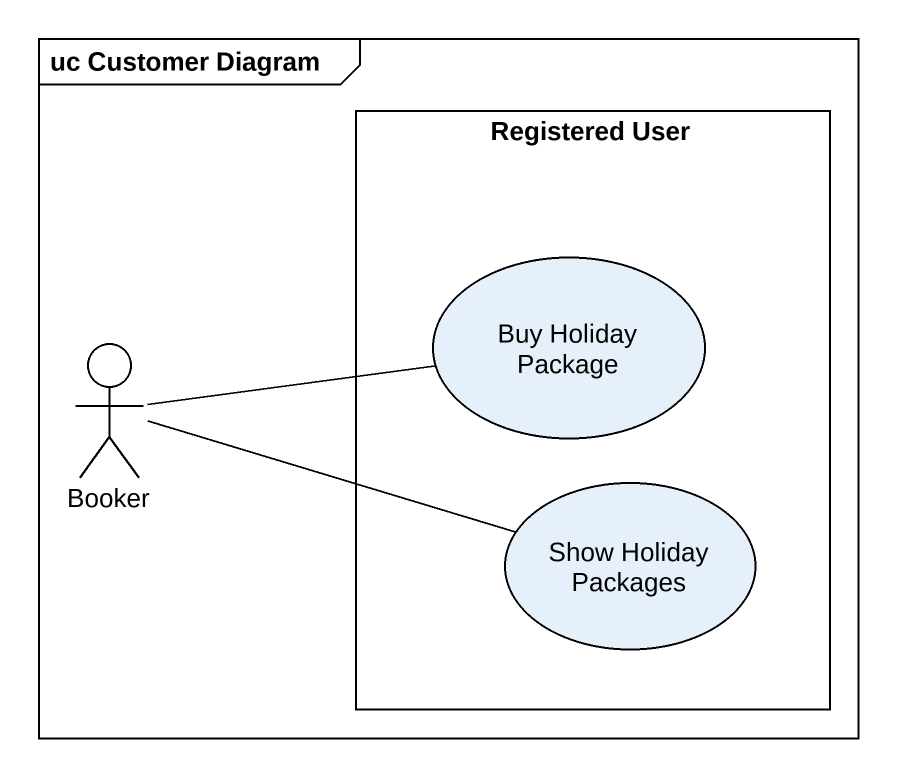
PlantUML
@startuml
mainframe uc Customer Diagram
rectangle "Registered User" as Registered_User {
  usecase "Buy Holiday Package" as Buy_Holiday_Package
  usecase "Show Holiday Packages" as Show_Holiday_Packages
}
actor Booker
Booker -right- Buy_Holiday_Package
Booker -right- Show_Holiday_Packages
@enduml
